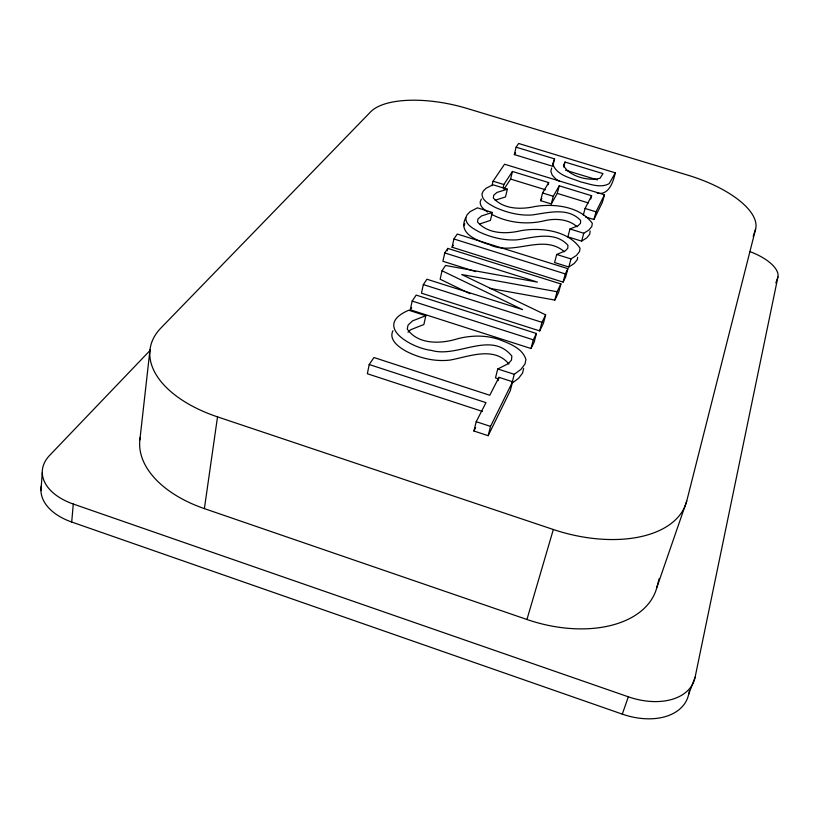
<?xml version="1.0" encoding="UTF-8"?>
<svg xmlns="http://www.w3.org/2000/svg" width="819" height="819" viewBox="0 0 819 819"><rect width="100%" height="100%" fill="white"/><g stroke="black" fill="none" stroke-linecap="round" stroke-linejoin="round"><path stroke-width="1.23" d="M40.95 490.581L42.26 472.727M749.61 251.484A38.708 16.482 17.7 0 1 777.927 276.965L695.085 677.293L688.677 694.266A59.255 39.056 22.4 0 1 622.286 714.127L71.703 522.02L73.28 504.033A57.914 34.818 2.9 0 1 49.611 455.415L150.338 350.143M139.865 439.854L149.979 349.948M204.392 508.619L217.516 416.871A111.701 60.719 8.3 0 1 160.974 327.948L370.7 111.783A80.323 32.248 12.3 0 1 466.922 108.415L687.95 175.205A82.176 33.415 16.2 0 1 755.599 229.156L686.721 501.085L656.92 587.254A109.869 67.854 17.6 0 1 526.945 619.492L204.392 508.619A107.791 63.974 7.5 0 1 140.203 437.459M590.182 231.091L589.69 234.254L586.752 237.879L581.633 241.124L567.874 236.855L569.963 228.972L578.194 225.665L580.538 223.249L580.599 220.444C567.762 206.716 547.635 212.971 531.582 215.008C518.97 215.725 506.418 212.479 494.993 207.279C489.803 204.248 481.889 200.972 482.002 193.888L483.149 191.216L486.036 188.278L492.977 184.766L507.35 189.199L505.497 196.939L495.137 200.225M577.692 257.34L577.323 259.592L574.201 263.493L568.816 267.014L554.576 262.551L556.705 254.474L565.325 250.86L567.802 248.259L567.915 245.25C554.729 230.641 533.619 237.561 517.004 239.834C503.92 240.704 490.868 237.346 479.054 231.869C473.648 228.685 465.468 225.071 465.806 217.659L467.065 214.793L470.126 211.64L477.426 207.842L492.291 212.449L490.427 220.403L479.576 223.996M369.205 364.516L485.984 402.651L476.218 421.693L473.904 430.999L488.155 435.688L510.257 390.745L512.592 381.746L498.966 377.334L489.772 395.26L373.945 357.524L369.205 364.516L367.352 373.74L482.463 411.435M523.617 368.325L522.655 372.901L518.632 378.276L511.947 383.261M688.677 694.266L689.465 690.509M410.309 309.807L412.162 301.064L416.206 295.096L536.435 333.487L534.152 342.147L531.009 348.525L410.309 309.807L411.65 307.801M444.748 252.928L537.377 282.105L445.536 265.479L442.025 270.761L522.604 309.623L426.934 279.238L423.321 284.572L421.468 293.182L539.68 330.896L543.386 323.372L545.649 314.854L461.711 274.539L557.074 291.728L560.902 283.968L447.809 248.403L444.748 252.928L442.905 261.281L475.706 271.632M497.839 378.685L495.485 377.928L497.737 368.97L508.292 363.708L511.466 360.104L511.865 356.07C490.898 330.252 457.688 358.251 431.511 350.399C411.609 348.28 372.133 325.89 408.742 310.227L425.808 315.704L423.884 324.508L410.657 329.74L407.975 332.268M442.025 270.761L440.151 279.228L469.963 293.693M447.287 250.778L447.809 248.403M452.078 247.215L453.921 238.984L457.268 234.039L567.895 268.673L565.704 276.822L563.103 282.105L452.078 247.215L453.419 245.219M488.533 244.471C477.313 240.52 457.33 233.507 465.806 217.659M492.024 185.616L493.058 181.204L504.555 164.22L604.473 194.789L602.385 202.334L593.918 219.523L585.431 216.912M503.061 187.827L503.849 184.521L512.428 171.468L548.699 182.586L548.157 184.756M516.103 147.174L554.565 158.876L552.682 166.277L514.332 154.586L516.103 147.174L518.622 143.468L615.325 172.84C613.226 181.757 609.029 195.567 597.205 193.151M504.002 189.199L510.606 179.074L512.428 171.468M551.678 167.956L550.849 171.355L552.231 175.143L555.825 179.023L559.684 181.48M590.745 198.986L591.625 195.731L559.234 185.811L557.278 193.397L551.289 203.951L540.632 200.665L542.567 192.977L548.699 182.586M498.116 380.702L498.966 377.334M488.155 435.688L490.53 426.392L512.592 381.746M551.289 203.951L553.265 196.263L559.234 185.811M563.738 166.984L565.008 162.049L602.989 173.608L599.958 178.296C588.431 181.388 569.123 176.413 563.503 165.418L565.008 162.049M512.233 382.145L514.26 374.303L520.956 369.369L524.989 364.035L525.941 359.49C522.389 347.973 509.234 343.519 499.068 339.496C485.657 334.951 471.212 335.268 457.596 338.749C441.134 343.96 418.018 344.942 407.238 329.003L408.087 325.041L412.551 320.874L425.808 315.704M656.92 587.254L659.182 578.593M531.009 348.525L533.302 339.824L536.435 333.487M539.68 330.896L541.953 322.328L545.649 314.854M489.803 288.38L554.842 300.061L557.074 291.728M560.902 283.968L558.681 292.25L554.842 300.061M563.103 282.105L565.305 273.915L567.895 268.673M568.816 267.014L570.997 258.937L576.392 255.456L579.504 251.587L580.057 248.218C567.987 230.354 540.642 227.232 520.812 230.702C506.398 234.173 487.858 234.162 477.518 221.959L477.948 219.011L481.429 215.991L492.291 212.449M583.302 215.059L585.083 208.466L591.625 195.731M581.633 241.124L583.773 233.251L588.902 230.037L591.83 226.453L592.311 223.3C579.975 206.439 554.586 203.378 535.094 206.49C521.13 209.644 503.49 209.469 493.335 198.003L493.693 195.239L496.969 192.434L507.35 189.199M593.918 219.523L596.027 211.834L604.473 194.789M526.945 619.492L553.327 529.504A113.984 64.527 17 0 0 686.721 501.085M753.173 236.374L755.599 229.156M622.286 714.127L628.347 696.815A59.705 38.769 22.2 0 0 695.085 677.293M775.839 282.903L777.927 276.965M481.357 199.037L480.2 201.73C479.77 206.501 484.101 209.684 487.643 212.039M463.994 225.706L464.834 223.782M392.905 330.753C388.441 339.946 399.099 347.246 405.989 351.177C419.471 358.098 434.879 361.896 450.051 360.084C468.898 356.654 493.918 345.925 508.865 363.953M615.325 172.84L609.193 183.61C600.399 188.585 589.762 183.906 580.712 181.92C570.771 177.918 556.562 175.42 552.733 163.913L554.565 158.876M473.904 430.999L475.624 427.61M540.632 200.665L541.861 198.567M514.332 154.586L515.591 152.713M489.67 244.758C513.789 256.316 542.782 233.149 564.414 251.75M565.54 170.198L597.307 179.883M510.606 179.074L545.567 189.803M557.278 193.397L588.38 202.948M542.567 192.977L553.265 196.263M585.083 208.466L596.027 211.834M493.058 181.204L503.849 184.521M569.963 228.972L583.773 233.251M556.705 254.474L570.997 258.937M453.921 238.984L565.305 273.915M423.321 284.572L541.953 322.328M412.162 301.064L533.302 339.824M497.737 368.97L514.26 374.303M476.218 421.693L490.53 426.392M217.516 416.871L553.327 529.504M73.28 504.033L628.347 696.815M491.328 214.199C507.76 222.963 527.211 225.071 545.259 220.567C556.009 218.192 568.693 219.205 577.17 226.822M71.703 522.02A57.494 35.094 2.6 0 1 41.339 485.954"/></g></svg>
